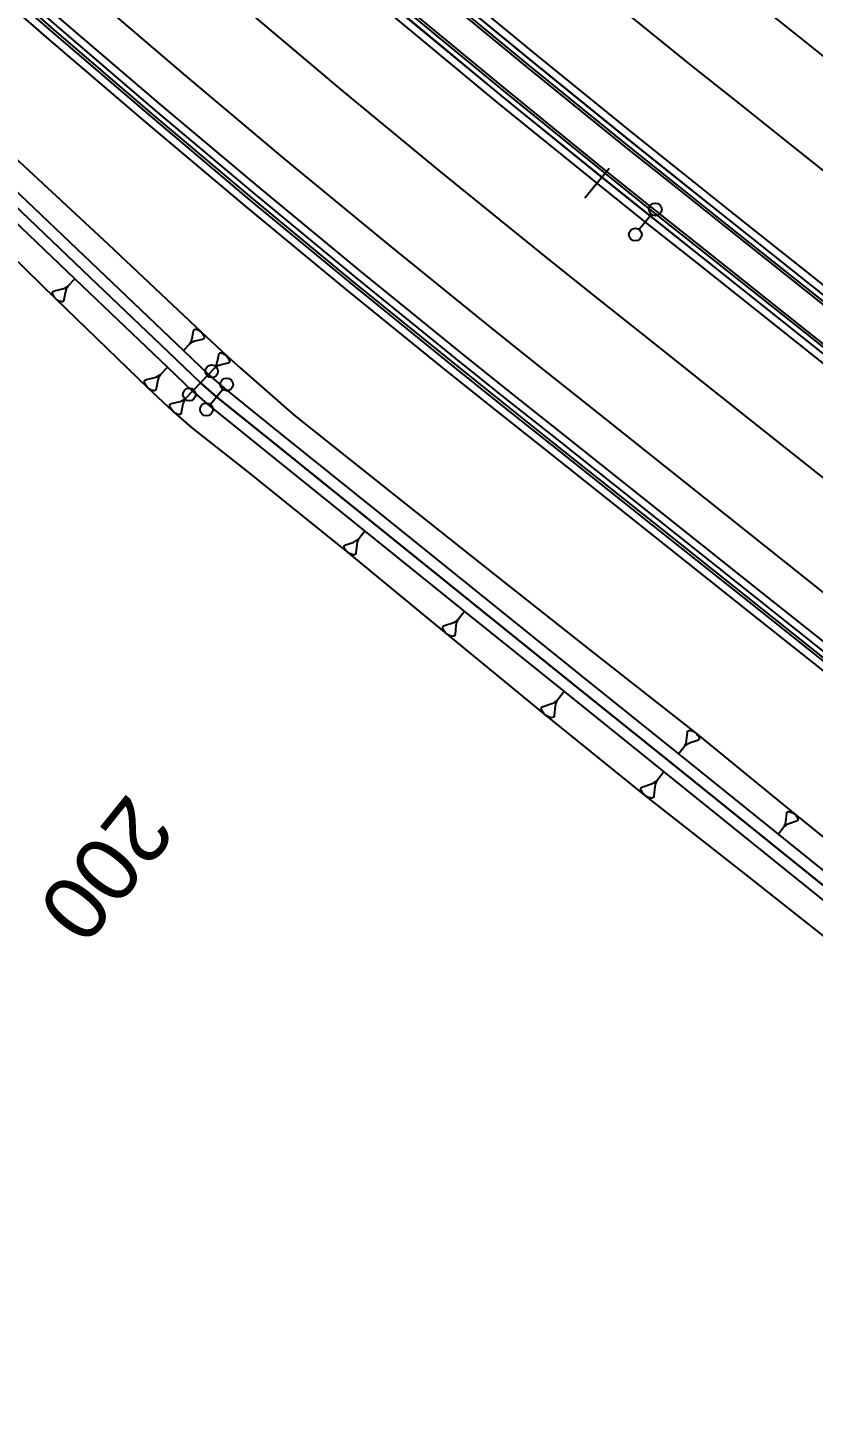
# Model space of a CAD drawing. Extents: x 383808 to 384559, y 802827 to 803490.
# Drawn here: x 384103.9 to 384134.6, y 803006.5 to 803060.4 of the extents above; entities that cross this region are included whole.
import ezdxf
from ezdxf.enums import TextEntityAlignment as Align

# ---------------------------------------------------------------- set-up
doc = ezdxf.new("R2010")
doc.units = 0
doc.layers.get('0').update_dxf_attribs({"linetype": 'CONTINUOUS'})
doc.styles.add('ARIAL', font='ARIAL.FON')

msp = doc.modelspace()

# ---------------------------------------------------------------- linework, layer by layer
at = {"color": 3}
msp.add_line((384126.5819, 803054.8949), (384125.642, 803053.7259), dxfattribs=at)
at = {"color": 1}
for p, q in [((384128.2364, 803053.0967), (384127.7629, 803052.5025)), ((384110.8799, 803046.7877), (384110.3555, 803046.2379)), ((384111.4852, 803046.257), (384111.0085, 803045.6652))]:
    msp.add_line(p, q, dxfattribs=at)
at = {"color": 7}
for p, q in [((384104.8458, 803050.0734), (384104.8535, 803050.0814)), ((384104.8535, 803050.0814), (384104.8846, 803050.0979)), ((384104.8846, 803050.0979), (384104.9081, 803050.1063)), ((384104.9081, 803050.1063), (384105.2291, 803050.1848)), ((384105.2291, 803050.1848), (384105.3228, 803050.2185)), ((384105.3419, 803050.0772), (384105.2786, 803049.7528)), ((384105.3228, 803050.2185), (384105.3616, 803050.243)), ((384105.3711, 803050.1724), (384105.3419, 803050.0772)), ((384105.3616, 803050.243), (384105.4004, 803050.2676)), ((384105.3938, 803050.2123), (384105.3711, 803050.1724)), ((384105.4165, 803050.2522), (384105.3938, 803050.2123)), ((384105.4004, 803050.2676), (384105.4392, 803050.2921)), ((384105.4392, 803050.2921), (384105.4165, 803050.2522)), ((384105.7081, 803050.5741), (384105.4392, 803050.2921)), ((384104.8385, 803050.0496), (384104.8458, 803050.0734)), ((384104.8389, 803050.0338), (384104.8385, 803050.0496)), ((384104.8393, 803050.0181), (384104.8389, 803050.0338)), ((384104.8481, 803049.9789), (384104.8393, 803050.0181)), ((384104.873, 803049.9244), (384104.8481, 803049.9789)), ((384104.8895, 803049.8933), (384104.873, 803049.9244)), ((384104.914, 803049.8545), (384104.8895, 803049.8933)), ((384104.9627, 803049.7926), (384104.914, 803049.8545)), ((384105.0268, 803049.7469), (384104.9627, 803049.7926)), ((384105.0667, 803049.7242), (384105.0268, 803049.7469)), ((384105.0985, 803049.7092), (384105.0667, 803049.7242)), ((384105.1542, 803049.6869), (384105.0985, 803049.7092)), ((384105.1937, 803049.68), (384105.1542, 803049.6869)), ((384105.2095, 803049.6803), (384105.1937, 803049.68)), ((384105.2252, 803049.6807), (384105.2095, 803049.6803)), ((384105.2486, 803049.6891), (384105.2252, 803049.6807)), ((384105.2563, 803049.6972), (384105.2486, 803049.6891)), ((384105.2713, 803049.729), (384105.2563, 803049.6972)), ((384105.2786, 803049.7528), (384105.2713, 803049.729)), ((384110.29, 803048.2392), (384110.3492, 803048.5427)), ((384110.3492, 803048.5427), (384110.356, 803048.5649)), ((384110.356, 803048.5649), (384110.37, 803048.5947)), ((384110.37, 803048.5947), (384110.3772, 803048.6023)), ((384110.3772, 803048.6023), (384110.3992, 803048.6101)), ((384110.3992, 803048.6101), (384110.4139, 803048.6105)), ((384110.4139, 803048.6105), (384110.4286, 803048.6108)), ((384110.4286, 803048.6108), (384110.4656, 803048.6043)), ((384110.4656, 803048.6043), (384110.5177, 803048.5835)), ((384110.5177, 803048.5835), (384110.5475, 803048.5694)), ((384110.5475, 803048.5694), (384110.5848, 803048.5482)), ((384110.5848, 803048.5482), (384110.6448, 803048.5054)), ((384110.6448, 803048.5054), (384110.6904, 803048.4475)), ((384109.9473, 803047.7742), (384110.199, 803048.0381)), ((384110.199, 803048.0381), (384110.2202, 803048.0754)), ((384110.2353, 803048.061), (384110.199, 803048.0381)), ((384110.2202, 803048.0754), (384110.2414, 803048.1127)), ((384110.2716, 803048.084), (384110.2353, 803048.061)), ((384110.2414, 803048.1127), (384110.2626, 803048.1501)), ((384110.2626, 803048.1501), (384110.29, 803048.2392)), ((384110.3079, 803048.1069), (384110.2716, 803048.084)), ((384110.3955, 803048.1385), (384110.3079, 803048.1069)), ((384110.6959, 803048.2119), (384110.3955, 803048.1385)), ((384110.6904, 803048.4475), (384110.7133, 803048.4112)), ((384110.7178, 803048.2198), (384110.6959, 803048.2119)), ((384110.7133, 803048.4112), (384110.7287, 803048.3821)), ((384110.7469, 803048.2352), (384110.7178, 803048.2198)), ((384110.7287, 803048.3821), (384110.7521, 803048.3311)), ((384110.7541, 803048.2427), (384110.7469, 803048.2352)), ((384110.7521, 803048.3311), (384110.7603, 803048.2945)), ((384110.761, 803048.265), (384110.7541, 803048.2427)), ((384110.7603, 803048.2945), (384110.7606, 803048.2797)), ((384110.7606, 803048.2797), (384110.761, 803048.265)), ((384111.2735, 803047.3068), (384111.3331, 803047.6125)), ((384111.3331, 803047.6125), (384111.34, 803047.6349)), ((384111.34, 803047.6349), (384111.3541, 803047.6649)), ((384111.3541, 803047.6649), (384111.3614, 803047.6725)), ((384111.3614, 803047.6725), (384111.3834, 803047.6804)), ((384111.3834, 803047.6804), (384111.3983, 803047.6808)), ((384111.3983, 803047.6808), (384111.4131, 803047.6811)), ((384111.4131, 803047.6811), (384111.4504, 803047.6746)), ((384111.4504, 803047.6746), (384111.5028, 803047.6536)), ((384111.5028, 803047.6536), (384111.5328, 803047.6394)), ((384111.5328, 803047.6394), (384111.5705, 803047.6181)), ((384111.5705, 803047.6181), (384111.6308, 803047.575)), ((384111.6308, 803047.575), (384111.6768, 803047.5167)), ((384111.6768, 803047.5167), (384111.6999, 803047.4801)), ((384111.6999, 803047.4801), (384111.7154, 803047.4508)), ((384111.7154, 803047.4508), (384111.7389, 803047.3994)), ((384111.7389, 803047.3994), (384111.7472, 803047.3625)), ((384109.3261, 803047.123), (384109.049, 803046.8324)), ((384110.9283, 803046.8385), (384111.1818, 803047.1042)), ((384111.1818, 803047.1042), (384111.2032, 803047.1418)), ((384111.2184, 803047.1273), (384111.1818, 803047.1042)), ((384111.2032, 803047.1418), (384111.2246, 803047.1794)), ((384111.2549, 803047.1505), (384111.2184, 803047.1273)), ((384111.2246, 803047.1794), (384111.2459, 803047.217)), ((384111.2459, 803047.217), (384111.2735, 803047.3068)), ((384111.2915, 803047.1736), (384111.2549, 803047.1505)), ((384111.3798, 803047.2054), (384111.2915, 803047.1736)), ((384111.6824, 803047.2793), (384111.3798, 803047.2054)), ((384111.7044, 803047.2872), (384111.6824, 803047.2793)), ((384111.7338, 803047.3028), (384111.7044, 803047.2872)), ((384111.741, 803047.3104), (384111.7338, 803047.3028)), ((384111.7479, 803047.3328), (384111.741, 803047.3104)), ((384111.7472, 803047.3625), (384111.7475, 803047.3476)), ((384111.7475, 803047.3476), (384111.7479, 803047.3328)), ((384108.43, 803046.5825), (384108.4376, 803046.607)), ((384108.4304, 803046.5663), (384108.43, 803046.5825)), ((384108.4308, 803046.5501), (384108.4304, 803046.5663)), ((384108.4399, 803046.5097), (384108.4308, 803046.5501)), ((384108.4376, 803046.607), (384108.4455, 803046.6153)), ((384108.4655, 803046.4535), (384108.4399, 803046.5097)), ((384108.4455, 803046.6153), (384108.4775, 803046.6323)), ((384108.4825, 803046.4214), (384108.4655, 803046.4535)), ((384108.4775, 803046.6323), (384108.5017, 803046.641)), ((384108.5078, 803046.3815), (384108.4825, 803046.4214)), ((384108.5017, 803046.641), (384108.8325, 803046.7218)), ((384108.558, 803046.3177), (384108.5078, 803046.3815)), ((384108.624, 803046.2706), (384108.558, 803046.3177)), ((384108.8325, 803046.7218), (384108.929, 803046.7566)), ((384108.9487, 803046.611), (384108.8836, 803046.2767)), ((384108.929, 803046.7566), (384108.969, 803046.7819)), ((384108.9788, 803046.7091), (384108.9487, 803046.611)), ((384108.969, 803046.7819), (384109.009, 803046.8071)), ((384109.0022, 803046.7502), (384108.9788, 803046.7091)), ((384109.0256, 803046.7913), (384109.0022, 803046.7502)), ((384109.009, 803046.8071), (384109.049, 803046.8324)), ((384109.049, 803046.8324), (384109.0256, 803046.7913)), ((384108.6652, 803046.2472), (384108.624, 803046.2706)), ((384108.698, 803046.2318), (384108.6652, 803046.2472)), ((384108.7553, 803046.2088), (384108.698, 803046.2318)), ((384108.7961, 803046.2016), (384108.7553, 803046.2088)), ((384108.8123, 803046.202), (384108.7961, 803046.2016)), ((384108.8285, 803046.2024), (384108.8123, 803046.202)), ((384108.8526, 803046.2111), (384108.8285, 803046.2024)), ((384108.8606, 803046.2194), (384108.8526, 803046.2111)), ((384108.876, 803046.2522), (384108.8606, 803046.2194)), ((384108.8836, 803046.2767), (384108.876, 803046.2522)), ((384109.489, 803045.7089), (384109.8172, 803045.7891)), ((384109.8172, 803045.7891), (384109.9131, 803045.8236)), ((384109.9131, 803045.8236), (384109.9527, 803045.8487)), ((384109.9625, 803045.7764), (384109.9326, 803045.6791)), ((384109.9527, 803045.8487), (384109.9924, 803045.8738)), ((384109.9857, 803045.8172), (384109.9625, 803045.7764)), ((384110.0089, 803045.8581), (384109.9857, 803045.8172)), ((384109.9924, 803045.8738), (384110.0321, 803045.8989)), ((384110.0321, 803045.8989), (384110.0089, 803045.8581)), ((384110.3071, 803046.1872), (384110.0321, 803045.8989)), ((384109.4179, 803045.6508), (384109.4253, 803045.6752)), ((384109.4182, 803045.6347), (384109.4179, 803045.6508)), ((384109.4186, 803045.6186), (384109.4182, 803045.6347)), ((384109.4276, 803045.5786), (384109.4186, 803045.6186)), ((384109.4253, 803045.6752), (384109.4332, 803045.6834)), ((384109.4531, 803045.5228), (384109.4276, 803045.5786)), ((384109.4332, 803045.6834), (384109.465, 803045.7003)), ((384109.4699, 803045.491), (384109.4531, 803045.5228)), ((384109.465, 803045.7003), (384109.489, 803045.7089)), ((384109.495, 803045.4513), (384109.4699, 803045.491)), ((384109.5449, 803045.3881), (384109.495, 803045.4513)), ((384109.6104, 803045.3413), (384109.5449, 803045.3881)), ((384109.6512, 803045.3181), (384109.6104, 803045.3413)), ((384109.6838, 803045.3028), (384109.6512, 803045.3181)), ((384109.7407, 803045.28), (384109.6838, 803045.3028)), ((384109.7811, 803045.2729), (384109.7407, 803045.28)), ((384109.7972, 803045.2733), (384109.7811, 803045.2729)), ((384109.8133, 803045.2736), (384109.7972, 803045.2733)), ((384109.8373, 803045.2822), (384109.8133, 803045.2736)), ((384109.8451, 803045.2905), (384109.8373, 803045.2822)), ((384109.8605, 803045.3231), (384109.8451, 803045.2905)), ((384109.8679, 803045.3474), (384109.8605, 803045.3231)), ((384109.9326, 803045.6791), (384109.8679, 803045.3474)), ((384116.73, 803040.3577), (384116.7663, 803040.3852)), ((384116.7663, 803040.3852), (384116.8025, 803040.4126)), ((384116.8025, 803040.4126), (384116.7834, 803040.3713)), ((384117.0446, 803040.7131), (384116.8025, 803040.4126)), ((384116.2298, 803040.1235), (384116.2351, 803040.1476)), ((384116.2315, 803040.108), (384116.2298, 803040.1235)), ((384116.2332, 803040.0925), (384116.2315, 803040.108)), ((384116.2451, 803040.0545), (384116.2332, 803040.0925)), ((384116.2351, 803040.1476), (384116.242, 803040.1562)), ((384116.242, 803040.1562), (384116.2713, 803040.175)), ((384116.2742, 803040.0028), (384116.2451, 803040.0545)), ((384116.2713, 803040.175), (384116.2938, 803040.1853)), ((384116.293, 803039.9735), (384116.2742, 803040.0028)), ((384116.3205, 803039.9372), (384116.293, 803039.9735)), ((384116.2938, 803040.1853), (384116.6041, 803040.2893)), ((384116.3737, 803039.8802), (384116.3205, 803039.9372)), ((384116.4407, 803039.8404), (384116.3737, 803039.8802)), ((384116.482, 803039.8213), (384116.4407, 803039.8404)), ((384116.6041, 803040.2893), (384116.6938, 803040.3303)), ((384116.6835, 803039.843), (384116.6713, 803039.8103)), ((384116.6888, 803039.8671), (384116.6835, 803039.843)), ((384116.7243, 803040.1924), (384116.6888, 803039.8671)), ((384116.6938, 803040.3303), (384116.73, 803040.3577)), ((384116.7453, 803040.2888), (384116.7243, 803040.1924)), ((384116.7644, 803040.3301), (384116.7453, 803040.2888)), ((384116.7834, 803040.3713), (384116.7644, 803040.3301)), ((384116.5146, 803039.8091), (384116.482, 803039.8213)), ((384116.5714, 803039.7917), (384116.5146, 803039.8091)), ((384116.611, 803039.7881), (384116.5714, 803039.7917)), ((384116.6265, 803039.7898), (384116.611, 803039.7881)), ((384116.642, 803039.7915), (384116.6265, 803039.7898)), ((384116.6644, 803039.8017), (384116.642, 803039.7915)), ((384116.6713, 803039.8103), (384116.6644, 803039.8017)), ((384120.4739, 803037.1296), (384120.5685, 803037.1729)), ((384120.5685, 803037.1729), (384120.6067, 803037.2018)), ((384120.6067, 803037.2018), (384120.6449, 803037.2307)), ((384120.6429, 803037.1726), (384120.6228, 803037.1291)), ((384120.663, 803037.2161), (384120.6429, 803037.1726)), ((384120.6449, 803037.2307), (384120.6832, 803037.2596)), ((384120.6832, 803037.2596), (384120.663, 803037.2161)), ((384120.9385, 803037.5766), (384120.6832, 803037.2596)), ((384120.0792, 803036.9548), (384120.0848, 803036.9802)), ((384120.081, 803036.9384), (384120.0792, 803036.9548)), ((384120.0828, 803036.9221), (384120.081, 803036.9384)), ((384120.0953, 803036.8821), (384120.0828, 803036.9221)), ((384120.0848, 803036.9802), (384120.0921, 803036.9892)), ((384120.0921, 803036.9892), (384120.123, 803037.0091)), ((384120.126, 803036.8275), (384120.0953, 803036.8821)), ((384120.123, 803037.0091), (384120.1466, 803037.0199)), ((384120.1459, 803036.7966), (384120.126, 803036.8275)), ((384120.1748, 803036.7583), (384120.1459, 803036.7966)), ((384120.1466, 803037.0199), (384120.4739, 803037.1296)), ((384120.2309, 803036.6982), (384120.1748, 803036.7583)), ((384120.3016, 803036.6562), (384120.2309, 803036.6982)), ((384120.3451, 803036.6361), (384120.3016, 803036.6562)), ((384120.3796, 803036.6233), (384120.3451, 803036.6361)), ((384120.4394, 803036.6049), (384120.3796, 803036.6233)), ((384120.4812, 803036.6011), (384120.4394, 803036.6049)), ((384120.4976, 803036.6029), (384120.4812, 803036.6011)), ((384120.5139, 803036.6046), (384120.4976, 803036.6029)), ((384120.5375, 803036.6155), (384120.5139, 803036.6046)), ((384120.5448, 803036.6245), (384120.5375, 803036.6155)), ((384120.5577, 803036.659), (384120.5448, 803036.6245)), ((384120.5632, 803036.6844), (384120.5577, 803036.659)), ((384120.6007, 803037.0275), (384120.5632, 803036.6844)), ((384120.6228, 803037.1291), (384120.6007, 803037.0275)), ((384124.0058, 803033.859), (384124.3474, 803033.9735)), ((384124.3474, 803033.9735), (384124.4461, 803034.0186)), ((384124.4461, 803034.0186), (384124.486, 803034.0488)), ((384124.5028, 803033.973), (384124.4797, 803033.8669)), ((384124.486, 803034.0488), (384124.5259, 803034.079)), ((384124.5238, 803034.0184), (384124.5028, 803033.973)), ((384124.5448, 803034.0638), (384124.5238, 803034.0184)), ((384124.5259, 803034.079), (384124.5658, 803034.1092)), ((384124.5658, 803034.1092), (384124.5448, 803034.0638)), ((384124.8323, 803034.4401), (384124.5658, 803034.1092)), ((384123.9354, 803033.791), (384123.9412, 803033.8175)), ((384123.9373, 803033.7739), (384123.9354, 803033.791)), ((384123.9391, 803033.7569), (384123.9373, 803033.7739)), ((384123.9522, 803033.7151), (384123.9391, 803033.7569)), ((384123.9412, 803033.8175), (384123.9488, 803033.827)), ((384123.9488, 803033.827), (384123.9811, 803033.8477)), ((384123.9843, 803033.6581), (384123.9522, 803033.7151)), ((384123.9811, 803033.8477), (384124.0058, 803033.859)), ((384124.005, 803033.6258), (384123.9843, 803033.6581)), ((384124.0352, 803033.5859), (384124.005, 803033.6258)), ((384124.0938, 803033.5232), (384124.0352, 803033.5859)), ((384124.1676, 803033.4793), (384124.0938, 803033.5232)), ((384124.213, 803033.4583), (384124.1676, 803033.4793)), ((384124.2489, 803033.4449), (384124.213, 803033.4583)), ((384124.3114, 803033.4258), (384124.2489, 803033.4449)), ((384124.355, 803033.4218), (384124.3114, 803033.4258)), ((384124.3721, 803033.4237), (384124.355, 803033.4218)), ((384124.3892, 803033.4255), (384124.3721, 803033.4237)), ((384124.4138, 803033.4368), (384124.3892, 803033.4255)), ((384124.4214, 803033.4463), (384124.4138, 803033.4368)), ((384124.4348, 803033.4822), (384124.4214, 803033.4463)), ((384124.4406, 803033.5087), (384124.4348, 803033.4822)), ((384124.4797, 803033.8669), (384124.4406, 803033.5087)), ((384129.6107, 803032.5245), (384129.6462, 803032.8494)), ((384129.6462, 803032.8494), (384129.6514, 803032.8735)), ((384129.6514, 803032.8735), (384129.6636, 803032.9061)), ((384129.6636, 803032.9061), (384129.6705, 803032.9147)), ((384129.6705, 803032.9147), (384129.6929, 803032.9249)), ((384129.6929, 803032.9249), (384129.7083, 803032.9266)), ((384129.7083, 803032.9266), (384129.7238, 803032.9282)), ((384129.7238, 803032.9282), (384129.7634, 803032.9247)), ((384129.7634, 803032.9247), (384129.8201, 803032.9073)), ((384129.8201, 803032.9073), (384129.8527, 803032.8951)), ((384129.8527, 803032.8951), (384129.8939, 803032.8761)), ((384129.8939, 803032.8761), (384129.9609, 803032.8363)), ((384129.9609, 803032.8363), (384130.014, 803032.7794)), ((384129.2908, 803032.0044), (384129.5325, 803032.3046)), ((384129.5325, 803032.3046), (384129.5516, 803032.3458)), ((384129.5688, 803032.332), (384129.5325, 803032.3046)), ((384129.5516, 803032.3458), (384129.5707, 803032.387)), ((384129.605, 803032.3594), (384129.5688, 803032.332)), ((384129.5707, 803032.387), (384129.5897, 803032.4282)), ((384129.5897, 803032.4282), (384129.6107, 803032.5245)), ((384129.6412, 803032.3868), (384129.605, 803032.3594)), ((384129.7307, 803032.4277), (384129.6412, 803032.3868)), ((384130.0407, 803032.5316), (384129.7307, 803032.4277)), ((384130.014, 803032.7794), (384130.0414, 803032.7432)), ((384130.0631, 803032.5419), (384130.0407, 803032.5316)), ((384130.0414, 803032.7432), (384130.0602, 803032.7139)), ((384130.0602, 803032.7139), (384130.0893, 803032.6622)), ((384130.0924, 803032.5607), (384130.0631, 803032.5419)), ((384130.0893, 803032.6622), (384130.1012, 803032.6243)), ((384130.0993, 803032.5693), (384130.0924, 803032.5607)), ((384130.1045, 803032.5933), (384130.0993, 803032.5693)), ((384130.1012, 803032.6243), (384130.1028, 803032.6088)), ((384130.1028, 803032.6088), (384130.1045, 803032.5933)), ((384128.7262, 803031.3035), (384128.4584, 803030.9711)), ((384127.8249, 803030.6512), (384127.8307, 803030.6779)), ((384127.8307, 803030.6779), (384127.8383, 803030.6874)), ((384127.8383, 803030.6874), (384127.8708, 803030.7082)), ((384127.8708, 803030.7082), (384127.8956, 803030.7196)), ((384127.8956, 803030.7196), (384128.2389, 803030.8346)), ((384128.2389, 803030.8346), (384128.3381, 803030.88)), ((384128.3718, 803030.7275), (384128.3325, 803030.3676)), ((384128.3381, 803030.88), (384128.3782, 803030.9104)), ((384128.3951, 803030.8341), (384128.3718, 803030.7275)), ((384128.3782, 803030.9104), (384128.4183, 803030.9407)), ((384128.4162, 803030.8798), (384128.3951, 803030.8341)), ((384128.4373, 803030.9254), (384128.4162, 803030.8798)), ((384128.4183, 803030.9407), (384128.4584, 803030.9711)), ((384128.4584, 803030.9711), (384128.4373, 803030.9254)), ((384127.8267, 803030.6341), (384127.8249, 803030.6512)), ((384127.8286, 803030.6169), (384127.8267, 803030.6341)), ((384127.8418, 803030.575), (384127.8286, 803030.6169)), ((384127.874, 803030.5177), (384127.8418, 803030.575)), ((384127.8948, 803030.4853), (384127.874, 803030.5177)), ((384127.9251, 803030.4452), (384127.8948, 803030.4853)), ((384127.984, 803030.3821), (384127.9251, 803030.4452)), ((384128.0581, 803030.3381), (384127.984, 803030.3821)), ((384128.1038, 803030.3169), (384128.0581, 803030.3381)), ((384128.1399, 803030.3035), (384128.1038, 803030.3169)), ((384128.2027, 803030.2842), (384128.1399, 803030.3035)), ((384128.2465, 803030.2803), (384128.2027, 803030.2842)), ((384128.2637, 803030.2821), (384128.2465, 803030.2803)), ((384128.2808, 803030.284), (384128.2637, 803030.2821)), ((384128.3056, 803030.2953), (384128.2808, 803030.284)), ((384128.3133, 803030.3048), (384128.3056, 803030.2953)), ((384128.3267, 803030.341), (384128.3133, 803030.3048)), ((384128.3325, 803030.3676), (384128.3267, 803030.341)), ((384133.4903, 803029.3648), (384133.5242, 803029.6754)), ((384133.5242, 803029.6754), (384133.5293, 803029.6983)), ((384133.5293, 803029.6983), (384133.5409, 803029.7295)), ((384133.5409, 803029.7295), (384133.5475, 803029.7377)), ((384133.5475, 803029.7377), (384133.5689, 803029.7475)), ((384133.5689, 803029.7475), (384133.5837, 803029.7491)), ((384133.5837, 803029.7491), (384133.5985, 803029.7507)), ((384133.5985, 803029.7507), (384133.6362, 803029.7473)), ((384133.6362, 803029.7473), (384133.6904, 803029.7307)), ((384133.6904, 803029.7307), (384133.7216, 803029.7191)), ((384133.7216, 803029.7191), (384133.761, 803029.7009)), ((384133.761, 803029.7009), (384133.825, 803029.6628)), ((384133.825, 803029.6628), (384133.8757, 803029.6084)), ((384133.8757, 803029.6084), (384133.9019, 803029.5738)), ((384133.1846, 803028.8679), (384133.4157, 803029.1547)), ((384133.4157, 803029.1547), (384133.4339, 803029.1941)), ((384133.4503, 803029.1809), (384133.4157, 803029.1547)), ((384133.4339, 803029.1941), (384133.4521, 803029.2335)), ((384133.4849, 803029.2071), (384133.4503, 803029.1809)), ((384133.4521, 803029.2335), (384133.4703, 803029.2729)), ((384133.4703, 803029.2729), (384133.4903, 803029.3648)), ((384133.5195, 803029.2333), (384133.4849, 803029.2071)), ((384133.6051, 803029.2724), (384133.5195, 803029.2333)), ((384133.9012, 803029.3717), (384133.6051, 803029.2724)), ((384133.9226, 803029.3815), (384133.9012, 803029.3717)), ((384133.9019, 803029.5738), (384133.9199, 803029.5458)), ((384133.9199, 803029.5458), (384133.9477, 803029.4964)), ((384133.9506, 803029.3995), (384133.9226, 803029.3815)), ((384133.9477, 803029.4964), (384133.9591, 803029.4602)), ((384133.9572, 803029.4077), (384133.9506, 803029.3995)), ((384133.9623, 803029.4306), (384133.9572, 803029.4077)), ((384133.9591, 803029.4602), (384133.9607, 803029.4454)), ((384133.9607, 803029.4454), (384133.9623, 803029.4306))]:
    msp.add_line(p, q, dxfattribs=at)
at = {"color": 7, "linetype": 'CONTINUOUS'}
for points in [[(384102.2826, 803087.3631), (384105.8941, 803084.03), (384109.5357, 803080.7299), (384113.2072, 803077.463), (384116.9083, 803074.2296), (384120.6385, 803071.0299), (384124.3978, 803067.8644), (384128.1856, 803064.7331), (384132.0018, 803061.6364), (384133.8572, 803060.1514), (384135.8767, 803058.5423), (384139.7872, 803055.4266), (384143.6978, 803052.3109), (384147.6083, 803049.1952), (384151.5188, 803046.0795), (384155.4294, 803042.9637), (384159.3399, 803039.848), (384161.5076, 803038.1209), (384163.1909, 803036.792), (384167.0103, 803033.8652)], [(384103.532, 803081.4472), (384107.1972, 803078.1257), (384110.8925, 803074.8377), (384114.6175, 803071.5833), (384118.372, 803068.363), (384122.1555, 803065.1769), (384125.9679, 803062.0254), (384129.8087, 803058.9086), (384131.6762, 803057.414), (384133.6957, 803055.805), (384137.6062, 803052.6892), (384141.5168, 803049.5735), (384145.4273, 803046.4578), (384149.3378, 803043.3421), (384153.2484, 803040.2264), (384157.1589, 803037.1106), (384159.3266, 803035.3835), (384161.0343, 803034.0353), (384164.9094, 803031.0659)], [(384101.17, 803078.8645), (384104.8588, 803075.5216), (384108.5778, 803072.2124), (384112.3268, 803068.9371), (384116.1054, 803065.6961), (384119.9133, 803062.4895), (384123.7502, 803059.3177), (384127.6157, 803056.1809), (384129.4952, 803054.6766), (384131.5147, 803053.0676), (384135.4252, 803049.9519), (384139.3358, 803046.8362), (384143.2463, 803043.7204), (384147.1568, 803040.6047), (384151.0674, 803037.489), (384154.9779, 803034.3733), (384157.1456, 803032.6461), (384158.8778, 803031.2786), (384162.8084, 803028.2666), (384166.7985, 803025.3339)], [(384100.765, 803078.4217), (384104.4579, 803075.0752), (384108.181, 803071.7623), (384111.9341, 803068.4835), (384115.7168, 803065.2389), (384119.5289, 803062.0288), (384123.37, 803058.8535), (384127.2398, 803055.7133), (384129.121, 803054.2076), (384131.1408, 803052.5983), (384135.0513, 803049.4826), (384138.9619, 803046.3669), (384142.8724, 803043.2512), (384146.783, 803040.1354), (384150.6935, 803037.0197), (384154.604, 803033.904), (384156.7723, 803032.1764), (384158.5081, 803030.806), (384162.4482, 803027.7868), (384166.448, 803024.8469)], [(384100.8325, 803078.4955), (384104.5247, 803075.1496), (384108.2471, 803071.8373), (384111.9995, 803068.5591), (384115.7816, 803065.3151), (384119.5929, 803062.1056), (384123.4333, 803058.9309), (384127.3024, 803055.7912), (384129.1834, 803054.2857), (384131.2031, 803052.6765), (384135.1137, 803049.5608), (384139.0242, 803046.4451), (384142.9347, 803043.3294), (384146.8453, 803040.2137), (384150.7558, 803037.0979), (384154.6663, 803033.9822), (384156.8344, 803032.2548), (384158.5697, 803030.8848), (384162.5083, 803027.8667), (384166.5064, 803024.9281)], [(384103.5893, 803074.1079), (384107.3213, 803070.7872), (384111.0832, 803067.5006), (384114.8749, 803064.2483), (384118.696, 803061.0306), (384122.5462, 803057.8478), (384126.4252, 803054.7001), (384128.3114, 803053.1905), (384130.3307, 803051.5816), (384134.2413, 803048.4659), (384138.1518, 803045.3501), (384142.0623, 803042.2344), (384145.9729, 803039.1187), (384149.8834, 803036.003), (384153.7939, 803032.8873), (384155.9613, 803031.1604), (384157.7071, 803029.7821), (384161.6679, 803026.747), (384165.6886, 803023.7918)], [(384103.6561, 803074.1823), (384107.3874, 803070.8622), (384111.1487, 803067.5762), (384114.9397, 803064.3245), (384118.7601, 803061.1074), (384122.6096, 803057.9251), (384126.4879, 803054.778), (384128.3738, 803053.2686), (384130.393, 803051.6598), (384134.3036, 803048.5441), (384138.2141, 803045.4284), (384142.1246, 803042.3126), (384146.0352, 803039.1969), (384149.9457, 803036.0812), (384153.8562, 803032.9655), (384156.0234, 803031.2388), (384157.7688, 803029.8609), (384161.7279, 803026.827), (384165.747, 803023.8729)], [(384103.2553, 803073.7359), (384106.9906, 803070.4122), (384110.756, 803067.1225), (384114.5511, 803063.8673), (384118.3757, 803060.6467), (384122.2294, 803057.461), (384126.1119, 803054.3104), (384127.9996, 803052.7996), (384130.0192, 803051.1905), (384133.9297, 803048.0748), (384137.8402, 803044.9591), (384141.7508, 803041.8434), (384145.6613, 803038.7277), (384149.5718, 803035.6119), (384153.4824, 803032.4962), (384155.6501, 803030.7691), (384157.3991, 803029.3883), (384161.3678, 803026.3471), (384165.3965, 803023.3859)], [(384100.9168, 803071.1317), (384104.6759, 803067.7869), (384108.4653, 803064.4763), (384112.2846, 803061.2004), (384116.1335, 803057.9592), (384120.0117, 803054.7533), (384123.9189, 803051.5826), (384125.8186, 803050.0622), (384127.8381, 803048.4532), (384131.7487, 803045.3374), (384135.6592, 803042.2217), (384139.5698, 803039.106), (384143.4803, 803035.9903), (384147.3908, 803032.8746), (384151.3014, 803029.7588), (384153.4691, 803028.0317), (384155.2425, 803026.6316), (384159.2668, 803023.5478), (384163.3519, 803020.5452), (384167.4963, 803017.6249)], [(384102.3612, 803065.1616), (384106.1745, 803061.8301), (384110.018, 803058.5334), (384113.8912, 803055.2718), (384117.794, 803052.0455), (384121.7259, 803048.8549), (384123.6376, 803047.3248), (384125.6571, 803045.7158), (384129.5677, 803042.6001), (384133.4782, 803039.4843), (384137.3887, 803036.3686), (384141.2993, 803033.2529), (384145.2098, 803030.1372), (384149.1204, 803027.0215), (384151.2881, 803025.2943), (384153.086, 803023.8749), (384157.1658, 803020.7486), (384161.3074, 803017.7045), (384165.5089, 803014.7438), (384169.7689, 803011.8678), (384174.0855, 803009.0775), (384178.457, 803006.3741)], [(384100.9724, 803063.5864), (384104.8001, 803060.2424), (384108.658, 803056.9332), (384112.5459, 803053.6593), (384116.4633, 803050.4209), (384120.4101, 803047.2182), (384122.3285, 803045.6828), (384124.3485, 803044.0734), (384128.2591, 803040.9576), (384132.1696, 803037.8419), (384136.0801, 803034.7262), (384139.9907, 803031.6105), (384143.9012, 803028.4948), (384147.8117, 803025.379), (384149.9806, 803023.651), (384151.7921, 803022.2208), (384155.9053, 803019.069), (384160.0806, 803016), (384164.3165, 803013.0152), (384168.6113, 803010.1156), (384172.9632, 803007.3026), (384177.3704, 803004.5771), (384181.8313, 803001.9403), (384185.269, 803000)], [(384101.0451, 803063.6689), (384104.8721, 803060.3255), (384108.7293, 803057.0171), (384112.6163, 803053.7438), (384116.533, 803050.506), (384120.479, 803047.304), (384122.3971, 803045.7688), (384124.4171, 803044.1594), (384128.3276, 803041.0437), (384132.2382, 803037.928), (384136.1487, 803034.8122), (384140.0592, 803031.6965), (384143.9698, 803028.5808), (384147.8803, 803025.4651), (384150.0489, 803023.7372), (384151.8599, 803022.3075), (384155.9713, 803019.157), (384160.1449, 803016.0893), (384164.379, 803013.1057), (384168.6719, 803010.2074), (384173.022, 803007.3955), (384177.4274, 803004.6712), (384181.8864, 803002.0355), (384185.4928, 803000)], [(384100, 803058.4846), (384103.3446, 803055.3404), (384107.0084, 803051.9373), (384110.6448, 803048.5054), (384111.6308, 803047.575), (384112.1646, 803047.1004), (384114.2785, 803045.2497), (384118.1917, 803042.1371), (384122.1048, 803039.0246), (384126.0203, 803035.9148), (384129.9609, 803032.8363), (384133.825, 803029.6628), (384137.7165, 803026.5234), (384139.8956, 803024.7723), (384140.4011, 803024.3971), (384141.6108, 803023.5686), (384145.7357, 803020.7428), (384149.8662, 803017.9249), (384153.963, 803015.0584), (384158.0596, 803012.1915), (384162.098, 803009.2404)], [(384161.3443, 803008.1487), (384157.2297, 803010.9895), (384153.1151, 803013.8303), (384149.0005, 803016.6711), (384144.8859, 803019.5119), (384140.7713, 803022.3527), (384139.5648, 803023.1858), (384138.9733, 803023.6272), (384136.7962, 803025.3809), (384132.9023, 803028.5174), (384129.0085, 803031.654), (384125.1146, 803034.7905), (384121.2208, 803037.927), (384117.3269, 803041.0636), (384113.433, 803044.2001), (384111.2469, 803045.9611), (384110.6177, 803046.5128), (384109.6367, 803047.4486), (384106.0187, 803050.8997), (384102.4007, 803054.3508), (384100, 803056.6408)], [(384100, 803054.5564), (384101.3865, 803053.2875), (384104.9627, 803049.7926), (384108.558, 803046.3177), (384109.5449, 803045.3881), (384110.2765, 803044.7564), (384112.478, 803043.0144), (384116.3737, 803039.8802), (384120.2309, 803036.6982), (384124.0938, 803033.5232), (384127.984, 803030.3821), (384131.9104, 803027.286), (384135.8368, 803024.1898), (384138.0321, 803022.4588), (384138.7223, 803021.9656), (384139.9482, 803021.1604), (384144.0498, 803018.3009), (384148.1554, 803015.4471), (384152.2564, 803012.5865), (384156.3683, 803009.7418), (384160.4894, 803006.9105)]]:
    msp.add_lwpolyline(points, dxfattribs=at)
at = {"color": 1, "linetype": 'CONTINUOUS'}
for points in [[(384100.9641, 803078.6394), (384104.655, 803075.2946), (384108.3761, 803071.9836), (384112.1272, 803068.7065), (384115.9079, 803065.4637), (384119.7179, 803062.2553), (384123.5569, 803059.0817), (384127.4246, 803055.9432), (384129.3051, 803054.4381), (384131.3246, 803052.8291), (384135.2352, 803049.7133), (384139.1457, 803046.5976), (384143.0562, 803043.4819), (384146.9668, 803040.3662), (384150.8773, 803037.2504), (384154.7878, 803034.1347), (384156.9556, 803032.4076), (384158.6899, 803031.0384), (384162.6253, 803028.0227), (384166.6203, 803025.0863)], [(384103.459, 803073.9628), (384107.1923, 803070.6409), (384110.9556, 803067.3531), (384114.7487, 803064.0997), (384118.5711, 803060.8809), (384122.4227, 803057.6969), (384126.303, 803054.5481), (384128.1897, 803053.0381), (384130.2092, 803051.4291), (384134.1197, 803048.3134), (384138.0303, 803045.1976), (384141.9408, 803042.0819), (384145.8514, 803038.9662), (384149.7619, 803035.8505), (384153.6724, 803032.7348), (384155.8401, 803031.0076), (384157.587, 803029.6285), (384161.5508, 803026.5911), (384165.5746, 803023.6335)], [(384101.1708, 803063.8114), (384104.9964, 803060.4692), (384108.8523, 803057.1618), (384112.7381, 803053.8897), (384116.6534, 803050.653), (384120.5981, 803047.452), (384122.5157, 803045.9173), (384124.5355, 803044.308), (384128.446, 803041.1923), (384132.3566, 803038.0766), (384136.2671, 803034.9608), (384140.1776, 803031.8451), (384144.0882, 803028.7294), (384147.9987, 803025.6137), (384150.167, 803023.8861), (384151.977, 803022.4571), (384156.0854, 803019.3089), (384160.2559, 803016.2435), (384164.4869, 803013.2621), (384168.7767, 803010.3659), (384173.1235, 803007.5561), (384177.5257, 803004.8338), (384181.9814, 803002.2001), (384185.8793, 803000)], [(384100.774, 803063.3614), (384104.6037, 803060.0155), (384108.4637, 803056.7046), (384112.3537, 803053.429), (384116.2733, 803050.1888), (384120.2221, 803046.9844), (384122.1413, 803045.4484), (384124.1616, 803043.8387), (384128.0721, 803040.723), (384131.9827, 803037.6073), (384135.8932, 803034.4916), (384139.8037, 803031.3758), (384143.7143, 803028.2601), (384147.6248, 803025.1444), (384149.7942, 803023.4159), (384151.6073, 803021.9846), (384155.7252, 803018.8291), (384159.9054, 803015.7565), (384164.1462, 803012.7682), (384168.4459, 803009.8653), (384172.8028, 803007.049), (384177.2152, 803004.3204), (384181.6813, 803001.6805), (384184.6587, 803000)], [(384100, 803057.2627), (384102.7113, 803054.6764), (384106.3293, 803051.2253), (384109.9473, 803047.7742), (384110.9283, 803046.8385), (384111.5292, 803046.3116), (384113.7153, 803044.5506), (384117.6092, 803041.414), (384121.503, 803038.2775), (384125.3969, 803035.1409), (384129.2908, 803032.0044), (384133.1846, 803028.8679), (384137.0785, 803025.7313), (384139.2556, 803023.9777), (384139.8204, 803023.5561), (384141.027, 803022.723), (384145.1416, 803019.8822), (384149.2562, 803017.0414), (384153.3708, 803014.2006), (384157.4854, 803011.3598), (384161.5999, 803008.519)], [(384100, 803056.0189), (384102.0901, 803054.0252), (384105.7081, 803050.5741), (384109.3261, 803047.123), (384110.3071, 803046.1872), (384110.9646, 803045.6107), (384113.1508, 803043.8497), (384117.0446, 803040.7131), (384120.9385, 803037.5766), (384124.8323, 803034.4401), (384128.7262, 803031.3035), (384132.62, 803028.167), (384136.5139, 803025.0304), (384138.691, 803023.2768), (384139.3091, 803022.8154), (384140.5157, 803021.9824), (384144.6302, 803019.1416), (384148.7448, 803016.3008), (384152.8594, 803013.46), (384156.974, 803010.6192), (384161.0886, 803007.7784)]]:
    msp.add_lwpolyline(points, dxfattribs=at)
at = {"color": 2, "linetype": 'CONTINUOUS'}
for points in [[(384100.9675, 803078.6431), (384104.6583, 803075.2984), (384108.3794, 803071.9873), (384112.1304, 803068.7103), (384115.9111, 803065.4675), (384119.7211, 803062.2591), (384123.5601, 803059.0856), (384127.4277, 803055.9471), (384129.3082, 803054.442), (384131.3278, 803052.833), (384135.2383, 803049.7172), (384139.1488, 803046.6015), (384143.0594, 803043.4858), (384146.9699, 803040.3701), (384150.8804, 803037.2544), (384154.791, 803034.1386), (384156.9587, 803032.4115), (384158.693, 803031.0423), (384162.6283, 803028.0267), (384166.6232, 803025.0904)], [(384103.4557, 803073.9591), (384107.189, 803070.6372), (384110.9523, 803067.3494), (384114.7454, 803064.0959), (384118.5679, 803060.877), (384122.4195, 803057.6931), (384126.2999, 803054.5442), (384128.1866, 803053.0342), (384130.2061, 803051.4252), (384134.1166, 803048.3094), (384138.0272, 803045.1937), (384141.9377, 803042.078), (384145.8482, 803038.9623), (384149.7588, 803035.8466), (384153.6693, 803032.7308), (384155.837, 803031.0037), (384157.5839, 803029.6246), (384161.5478, 803026.5871), (384165.5717, 803023.6294)], [(384101.3692, 803064.0365), (384105.1928, 803060.696), (384109.0466, 803057.3904), (384112.9303, 803054.12), (384116.8435, 803050.8851), (384120.786, 803047.6858), (384122.7029, 803046.1517), (384124.7224, 803044.5426), (384128.633, 803041.4269), (384132.5435, 803038.3112), (384136.454, 803035.1955), (384140.3646, 803032.0797), (384144.2751, 803028.964), (384148.1856, 803025.8483), (384150.3533, 803024.1212), (384152.1618, 803022.6934), (384156.2654, 803019.5489), (384160.4311, 803016.487), (384164.6572, 803013.5091), (384168.942, 803010.6162), (384173.2838, 803007.8097), (384177.6809, 803005.0905), (384182.1315, 803002.4598), (384186.4897, 803000)]]:
    msp.add_lwpolyline(points, dxfattribs=at)
at = {"color": 3, "linetype": 'CONTINUOUS'}
for points in [[(384103.2553, 803073.7359), (384106.9906, 803070.4122), (384110.756, 803067.1225), (384114.5511, 803063.8673), (384118.3757, 803060.6467), (384122.2294, 803057.461), (384126.1119, 803054.3104), (384127.9996, 803052.7996), (384130.0192, 803051.1905), (384133.9297, 803048.0748), (384137.8402, 803044.9591), (384141.7508, 803041.8434), (384145.6613, 803038.7277), (384149.5718, 803035.6119), (384153.4824, 803032.4962), (384155.6501, 803030.7691), (384157.3991, 803029.3883), (384161.3678, 803026.3471), (384165.3965, 803023.3859)], [(384100, 803056.6408), (384102.4007, 803054.3508), (384106.0187, 803050.8997), (384109.6367, 803047.4486), (384110.6177, 803046.5128), (384111.2469, 803045.9611), (384113.433, 803044.2001), (384117.3269, 803041.0636), (384121.2208, 803037.927), (384125.1146, 803034.7905), (384129.0085, 803031.654), (384132.9023, 803028.5174), (384136.7962, 803025.3809), (384138.9733, 803023.6272), (384139.5648, 803023.1858), (384140.7713, 803022.3527), (384144.8859, 803019.5119), (384149.0005, 803016.6711), (384153.1151, 803013.8303), (384157.2297, 803010.9895), (384161.3443, 803008.1487), (384165.4588, 803005.3079), (384169.5734, 803002.4671), (384173.1467, 803000)]]:
    msp.add_lwpolyline(points, dxfattribs=at)
at = {"color": 1}
for centre, radius in [((384128.3907, 803053.2905), 0.2477), ((384127.6073, 803052.3071), 0.2497), ((384111.0509, 803046.967), 0.2477), ((384110.1831, 803046.0572), 0.2497), ((384111.6406, 803046.4499), 0.2477), ((384110.8519, 803045.4708), 0.2497)]:
    msp.add_circle(centre, radius, dxfattribs=at)

# ---------------------------------------------------------------- texts
at = {"color": 2, "style": 'ARIAL'}
msp.add_text('200', height=2.5, rotation=231.202, dxfattribs=at).set_placement((384109.7501, 803028.9716), align=Align.TOP_LEFT)

doc.saveas('drawing.dxf')
